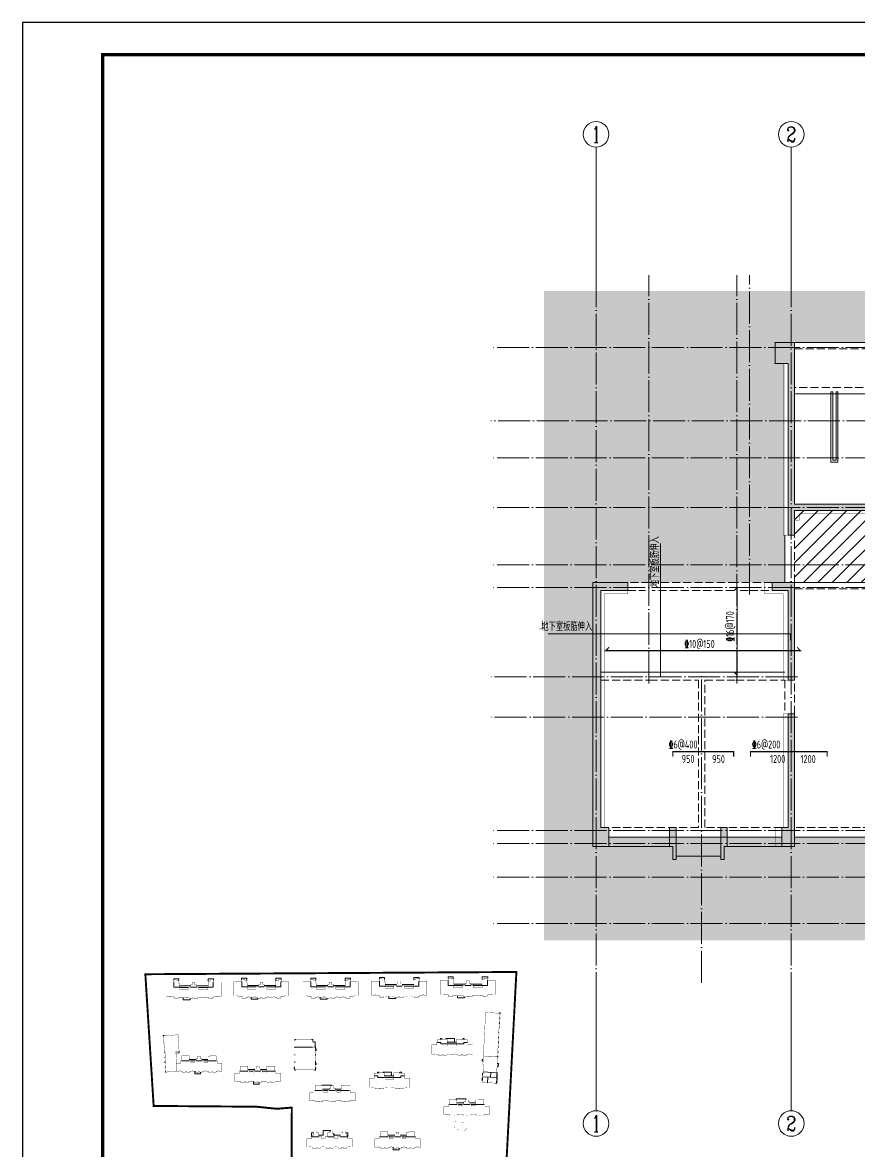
# Model space of a CAD drawing. Extents: x -129922 to 1190196, y -520662 to 139923.
# Drawn here: x 569980 to 596130, y -44251 to -8980 of the extents above; entities that cross this region are included whole.
import ezdxf
from ezdxf.enums import TextEntityAlignment as Align

# ---------------------------------------------------------------- set-up
doc = ezdxf.new("R2010")
doc.units = 0
doc.header["$LTSCALE"] = 1000
doc.header["$MEASUREMENT"] = 0
for name, pattern in [('CENTER2', [28.575, 19.05, -3.175, 3.175, -3.175]), ('DASH', [0.35, 0.25, -0.1]), ('DOTE', [2.42, 2, -0.2, 0.02, -0.2])]:
    doc.linetypes.add(name, pattern=pattern)
for name, color, linetype, lineweight in [('A-大样-看线', 65, 'Continuous', 13), ('A-平面-屋面线', 40, 'Continuous', 30), ('A-平面-楼梯电梯、台阶坡道', 2, 'Continuous', 15), ('A-标注-轴号', 3, 'Continuous', 15), ('A-标注-轴号文字', 7, 'Continuous', 15), ('A-轴线-塔楼', 1, 'DOTE', 9), ('A-轴线-隔墙', 41, 'DOTE', 9), ('S-墙柱-HATCH', 251, 'Continuous', 9), ('S-墙柱-WALL', 6, 'Continuous', 20), ('S-大样-HATCH', 251, 'Continuous', 9), ('S-大样-实线', 2, 'Continuous', 20), ('S-板-BEAM', 4, 'DASH', 20), ('S-板-BEAM-CON', 2, 'Continuous', 20), ('S-板-COLU', 50, 'DASH', 20), ('S-板-文字', 7, 'Continuous', 20), ('S-板-板面填充', 251, 'Continuous', 20), ('S-板-楼板负筋', 1, 'Continuous', 20), ('S-板-楼板负筋文字', 7, 'Continuous', 20), ('S-板-模板线条', 140, 'Continuous', 20)]:
    doc.layers.add(name, color=color, linetype=linetype, lineweight=lineweight)
for name, color, linetype in [('Y-云图图框', 7, 'Continuous'), ('楼板正筋文字', 7, 'Continuous'), ('楼板正筋钢筋', 107, 'Continuous')]:
    doc.layers.add(name, color=color, linetype=linetype)
doc.styles.add('_TCH_AXIS', font='COMPLEX.shx', dxfattribs={"bigfont": 'hztxt.shx'})
doc.styles.add('_YT_Name', font='', dxfattribs={"width": 0.8})
doc.styles.add('_YT_Sign_Text', font='ros.shx', dxfattribs={"width": 0.8, "bigfont": 'hztxt.shx'})
doc.styles.add('BW_Rein', font='tssdeng.shx', dxfattribs={"width": 0.7, "bigfont": 'hztxt.shx'})
doc.styles.add('COMPLEX', font='COMPLEX')
doc.styles.get("Standard").update_dxf_attribs({"font": 'gbenor.shx', "bigfont": 'gbcbig.shx'})
doc.styles.add('样式 1', font='tssdeng.shx', dxfattribs={"width": 0.7, "bigfont": 'tssdchn.shx'})
doc.styles.get('_YT_Name').set_extended_font_data('SimHei')

# ---------------------------------------------------------------- blocks, each defined once
blk = doc.blocks.new('ndgfjhgkjhk')
at = {"layer": 'S-板-BEAM'}
for p, q in [((6610295, -514405), (6611695, -514405)), ((6611695, -514405), (6612795, -514405)), ((6612795, -515605), (6610295, -515605)), ((6610295, -521705), (6610295, -520225)), ((6605770, -521705), (6605085, -521705)), ((6605085, -521955), (6605645, -521955)), ((6608470, -521705), (6605770, -521705)), ((6608395, -521955), (6605845, -521955)), ((6608895, -521705), (6608470, -521705)), ((6608595, -521955), (6608895, -521955)), ((6609595, -521705), (6608895, -521705)), ((6608895, -521955), (6609595, -521955)), ((6610295, -521905), (6614145, -521905)), ((6604245, -524755), (6605770, -524755)), ((6605770, -524755), (6607295, -524755)), ((6607295, -524755), (6607295, -529355)), ((6607495, -524755), (6608470, -524755)), ((6607495, -529355), (6607495, -524755)), ((6608470, -524755), (6609995, -524755)), ((6609995, -524755), (6609995, -525805)), ((6610295, -525805), (6610295, -524755)), ((6607295, -529355), (6604445, -529355)), ((6609895, -529355), (6607495, -529355)), ((6613395, -529355), (6610295, -529355))]:
    blk.add_line(p, q, dxfattribs=at)
at = {"layer": 'S-板-BEAM-CON'}
for p, q in [((6611695, -514205), (6610295, -514205)), ((6612895, -514205), (6611695, -514205)), ((6610295, -515805), (6612795, -515805)), ((6609995, -520225), (6609995, -521705)), ((6610295, -521705), (6614145, -521705)), ((6605645, -524505), (6604245, -524505)), ((6607395, -524505), (6605482, -524505)), ((6608395, -524505), (6607395, -524505)), ((6609995, -524505), (6608029, -524505)), ((6604495, -529655), (6609895, -529655)), ((6613395, -529655), (6610295, -529655))]:
    blk.add_line(p, q, dxfattribs=at)
at = {"layer": 'S-板-模板线条', "ltscale": 0.5}
blk.add_line((6606595, -530255), (6607995, -530255), dxfattribs=at)
for points in [[(6604495, -529955), (6606395, -529955)], [(6608145, -529955), (6610045, -529955)]]:
    blk.add_lwpolyline(points, dxfattribs=at)
blk = doc.blocks.new('20191023.11405152')
at = {"layer": 'S-大样-HATCH'}
h = blk.add_hatch(color=256, dxfattribs=at)
h.dxf.hatch_style = 1
h.paths.add_polyline_path([(-100, 0), (0, 0), (0, -400), (100, -400), (100, 600), (-100, 600)])
at = {"layer": 'S-大样-实线'}
blk.add_lwpolyline([(-100, 0), (0, 0), (0, -400), (100, -400), (100, 600), (-100, 600)], close=True, dxfattribs=at)
blk = doc.blocks.new('_AXISO')
blk.add_circle((0, 0), 0.5)
at = {"layer": 'S-板-文字', "style": 'COMPLEX', "width": 1.041667}
blk.add_attdef('A', text='', height=0.56, dxfattribs=at).set_placement((-0.25, -0.28), (0.25, -0.28), align=Align.FIT)
blk = doc.blocks.new('ZHOUWANG3')
at = {"layer": 'A-标注-轴号'}
for p, q in [((88652, 248942), (88652, 252942)), ((94752, 248942), (94752, 252942)), ((88652, 226834), (88652, 222834)), ((94752, 226834), (94752, 222834))]:
    blk.add_line(p, q, dxfattribs=at)
at = {"layer": 'A-轴线-塔楼', "linetype": 'DOTE', "ltscale": 0.5}
for p, q in [((88652, 248942), (88652, 226834)), ((94752, 248942), (94752, 226834)), ((139798, 246686), (85362, 246686)), ((102322, 244386), (85362, 244386)), ((139798, 243236), (85362, 243236)), ((139798, 241686), (85362, 241686)), ((139798, 239886), (85362, 239886)), ((139798, 239186), (85362, 239186)), ((139798, 231586), (85362, 231586)), ((139798, 228686), (85362, 228686))]:
    blk.add_line(p, q, dxfattribs=at)
at = {"layer": 'A-轴线-隔墙', "ltscale": 0.5}
for p, q in [((90302, 236186), (90302, 248942)), ((93052, 236186), (93052, 248942)), ((93452, 238966), (93452, 248942)), ((94952, 236386), (85362, 236386)), ((91952, 226834), (91952, 236486)), ((94952, 235136), (85362, 235136)), ((139798, 231186), (85362, 231186)), ((139798, 230136), (85362, 230136))]:
    blk.add_line(p, q, dxfattribs=at)
at = {"layer": 'A-标注-轴号'}
ref = blk.add_blockref('_AXISO', (88652, 253342), dxfattribs=dict(at, xscale=800, yscale=800, zscale=800))
ref.add_attrib('A', '1', dxfattribs={"layer": 'A-标注-轴号文字', "height": 515, "style": '_TCH_AXIS'}).set_placement((88542, 253085), (88762, 253085), align=Align.FIT)
ref = blk.add_blockref('_AXISO', (94752, 253342), dxfattribs=dict(at, xscale=800, yscale=800, zscale=800))
ref.add_attrib('A', '2', dxfattribs={"layer": 'A-标注-轴号文字', "height": 466, "style": '_TCH_AXIS'}).set_placement((94597, 253109), (94907, 253109), align=Align.FIT)
ref = blk.add_blockref('_AXISO', (88652, 222434), dxfattribs=dict(at, xscale=800, yscale=800, zscale=800))
ref.add_attrib('A', '1', dxfattribs={"layer": 'A-标注-轴号文字', "height": 515, "style": '_TCH_AXIS'}).set_placement((88542, 222176), (88762, 222176), align=Align.FIT)
ref = blk.add_blockref('_AXISO', (94752, 222434), dxfattribs=dict(at, xscale=800, yscale=800, zscale=800))
ref.add_attrib('A', '2', dxfattribs={"layer": 'A-标注-轴号文字', "height": 466, "style": '_TCH_AXIS'}).set_placement((94597, 222201), (94907, 222201), align=Align.FIT)
blk = doc.blocks.new('ECMCTK_A1_横_单行图名--0')
at = {"color": 4}
blk.add_lwpolyline([(0, 0), (841, 0), (841, 594), (0, 594)], close=True, dxfattribs=at)
at = {"const_width": 1}
blk.add_lwpolyline([(25, 10), (831, 10), (831, 584), (25, 584)], close=True, dxfattribs=at)
at = {"color": 80, "flags": 3}
for tag, height, p in [('YTHQINS', 3, (34.31, 585.5)), ('ECMCKEY', 3, (292.07, 288.23)), ('YTTQINS', 5.62, (848.03, 12.81)), ('YTFRAME', 3, (652.76, 5.84)), ('YTBARCODE_T1', 3, (749.78, 5.95))]:
    blk.add_attdef(tag, text='', height=height, dxfattribs=at).set_placement(p, align=Align.MIDDLE_CENTER)
for tag, height, style, width, p in [('证书编号', 4, '_YT_Sign_Text', 0.8, (708.87, 43.81)), ('审查批准号', 4, '_YT_Sign_Text', 0.8, (761.06, 43.81)), ('工程号', 4, '_YT_Sign_Text', 0.5, (804.08, 44.12)), ('设计单位', 6, '_YT_Name', 0.8, (623.75, 38.6)), ('建设单位', 4, '_YT_Sign_Text', 0.8, (734.96, 36.11)), ('阶段', 4, '_YT_Sign_Text', 0.8, (804.08, 35.81)), ('项目号', 4, '_YT_Sign_Text', 0.5, (822.08, 33.72)), ('项目名称', 4, '_YT_Sign_Text', 0.8, (734.96, 28.11)), ('专业', 4, '_YT_Sign_Text', 0.8, (804.08, 27.31)), ('图纸编号', 4, '_YT_Sign_Text', 0.5, (803.93, 19.36)), ('图纸名称', 4.5, '_YT_Name', 0.8, (735.39, 15.06)), ('出图比例', 4.2, '_YT_Sign_Text', 0.8, (681.82, 11.78)), ('日期', 4, '_YT_Sign_Text', 0.5, (803.88, 12.13)), ('版本号', 4, '_YT_Sign_Text', 0.8, (822.08, 13))]:
    blk.add_attdef(tag, text='', height=height, dxfattribs=dict(style=style, width=width)).set_placement(p, align=Align.CENTER)
at = {"style": '_YT_Sign_Text', "width": 0.8, "flags": 3}
for tag, p, height in [('[审定人]', (590.95, 27.81), 4.1), ('{审定人}', (605.87, 26.45), 6.24), ('[校对人]', (642.23, 27.82), 4.1), ('{校对人}', (658.35, 26.53), 6.24), ('{审核人}', (606.98, 18.44), 6.24), ('[设计人]', (642.47, 20.21), 4.1), ('{设计人}', (658.48, 18.54), 6.24), ('[审核人]', (591.01, 19.76), 4.1), ('[项目负责人]', (590.78, 12.01), 4.1), ('{项目负责人}', (608.28, 10.72), 6.24), ('[专业负责人]', (642.74, 11.77), 4.1), ('{专业负责人}', (658.58, 10.36), 6.24)]:
    blk.add_attdef(tag, p, '', height=height, dxfattribs=at)
at = {"color": 80, "flags": 3}
for tag, p in [('YTQRCODE', (551.04, 11.91)), ('YTBZSIT', (25, 10)), ('EXT_TK_LEFT', (25, 10))]:
    blk.add_attdef(tag, p, '', height=3, dxfattribs=at)
blk = doc.blocks.new('1016-YJ140&120n-1a(T6)')
at = {"layer": 'A-大样-看线'}
for points in [[(325542.5, 104702.4), (325542.5, 104703.8), (325547.9, 104703.8), (325547.9, 104701.8)], [(325542.5, 104700), (325542.7, 104700), (325542.7, 104694.8), (325548.5, 104694.8)], [(325578.2, 104701.2), (325578.2, 104703.8), (325583.8, 104703.8), (325583.8, 104702.4)], [(325578.2, 104694.9), (325578.2, 104694.8), (325583.5, 104694.8), (325583.5, 104700), (325583.5, 104700), (325583.8, 104700)], [(325560.2, 104696.3), (325548.5, 104696.3)], [(325548.5, 104694.7), (325557.5, 104694.7)], [(325566.1, 104694.9), (325565.9, 104694.9), (325565.9, 104694.8), (325560.2, 104694.8), (325560.2, 104694.9)], [(325578.2, 104696.3), (325566.1, 104696.3)], [(325568.7, 104694.7), (325577.7, 104694.7)], [(325552.4, 104684.1), (325552.4, 104681.9), (325559.5, 104681.9), (325559.5, 104683)]]:
    blk.add_lwpolyline(points, dxfattribs=at)
at = {"layer": 'A-平面-屋面线', "const_width": 0.3}
blk.add_lwpolyline([(325534.4, 104685.3), (325534.4, 104700), (325542.5, 104700), (325542.5, 104702.4), (325545.8, 104702.4), (325545.8, 104701.8), (325547.9, 104701.8), (325547.9, 104699.2), (325548.5, 104699.2), (325548.5, 104694.4), (325548.3, 104694.4), (325548.3, 104692.5), (325557.5, 104692.5), (325557.5, 104694.9), (325560.2, 104694.9), (325560.2, 104697.3), (325561.7, 104697.3), (325561.7, 104699.7), (325564.5, 104699.7), (325564.5, 104697.3), (325566.1, 104697.3), (325566.1, 104694.9), (325568.7, 104694.9), (325568.7, 104692.5), (325577.9, 104692.5), (325577.9, 104694.4), (325577.7, 104694.4), (325577.7, 104694.9), (325578.2, 104694.9), (325578.2, 104701.2), (325580.5, 104701.2), (325580.5, 104702.4), (325583.8, 104702.4), (325583.8, 104700), (325591.8, 104700), (325591.8, 104685.3), (325589, 104685.3), (325589, 104685.3), (325588.7, 104685.3), (325588.7, 104685.6), (325587.5, 104685.6), (325587.5, 104685), (325583.8, 104685), (325583.8, 104684.4), (325583.1, 104684.4), (325583.1, 104683.2), (325583.1, 104683), (325579.1, 104683), (325579.1, 104684.1), (325577.4, 104684.1), (325577.4, 104684.1), (325577.1, 104684.1), (325577.1, 104684.4), (325575.9, 104684.4), (325575.9, 104684.1), (325575.6, 104684.1), (325575.6, 104684.1), (325571, 104684.1), (325571, 104684.1), (325570.7, 104684.1), (325570.7, 104684.4), (325569.5, 104684.4), (325569.5, 104684.1), (325569.2, 104684.1), (325569.2, 104684.1), (325567.5, 104684.1), (325567.5, 104683), (325563.7, 104683), (325563.7, 104683.7), (325562.5, 104683.7), (325562.5, 104683), (325558.7, 104683), (325558.7, 104684.1), (325557, 104684.1), (325557, 104684.1), (325556.7, 104684.1), (325556.7, 104684.4), (325555.5, 104684.4), (325555.5, 104684.1), (325555.2, 104684.1), (325555.2, 104684.1), (325550.6, 104684.1), (325550.6, 104684.1), (325550.3, 104684.1), (325550.3, 104684.4), (325549.1, 104684.4), (325549.1, 104684.1), (325548.8, 104684.1), (325548.8, 104684.1), (325547.1, 104684.1), (325547.1, 104683), (325543.2, 104683), (325543.2, 104684.4), (325542.5, 104684.4), (325542.5, 104685), (325538.7, 104685), (325538.7, 104685.6), (325537.6, 104685.6), (325537.6, 104685.3), (325537.3, 104685.3), (325537.3, 104685.3)], close=True, dxfattribs=at)
blk = doc.blocks.new('1047-YJ120&85n-1')
at = {"layer": 'A-大样-看线'}
for p, q in [((-168248.3, 303615.9), (-168255.5, 303615.9)), ((-168250, 303614.3), (-168253.9, 303614.3))]:
    blk.add_line(p, q, dxfattribs=at)
for points in [[(-168236, 303615.9), (-168242.3, 303615.9)], [(-168263.1, 303614.5), (-168263.1, 303614.3), (-168255.5, 303614.3), (-168255.5, 303614.5)], [(-168248.3, 303614.5), (-168248.3, 303614.3), (-168242.3, 303614.3), (-168242.3, 303614.5)], [(-168236.6, 303614.3), (-168240.5, 303614.3)], [(-168236, 303614.5), (-168236, 303614.3), (-168227.5, 303614.3), (-168227.5, 303614.5)], [(-168243.7, 303602.5), (-168243.7, 303600.7), (-168249.7, 303600.7), (-168249.7, 303603.6)]]:
    blk.add_lwpolyline(points, dxfattribs=at)
at = {"layer": 'A-平面-屋面线', "const_width": 0.3}
blk.add_lwpolyline([(-168269.1, 303603.6), (-168269.1, 303612.1), (-168264.3, 303612.1), (-168264.3, 303614.5), (-168263.1, 303614.5), (-168263.1, 303618.9), (-168263.2, 303618.9), (-168263.2, 303619.6), (-168255.5, 303619.6), (-168255.5, 303614.5), (-168253.9, 303614.5), (-168253.9, 303612.7), (-168250, 303612.7), (-168250, 303614.5), (-168248.3, 303614.5), (-168248.3, 303616.9), (-168246.6, 303616.9), (-168246.6, 303619.2), (-168243.9, 303619.2), (-168243.9, 303616.9), (-168242.3, 303616.9), (-168242.3, 303614.5), (-168240.5, 303614.5), (-168240.5, 303612.7), (-168236.6, 303612.7), (-168236.6, 303614.5), (-168236, 303614.5), (-168236, 303619.2), (-168233.6, 303619.2), (-168233.6, 303619.6), (-168227.4, 303619.6), (-168227.4, 303618.9), (-168227.5, 303618.9), (-168227.5, 303614.5), (-168226.3, 303614.5), (-168226.3, 303612.1), (-168221.5, 303612.1), (-168221.5, 303603.6), (-168224, 303603.6), (-168224, 303603.6), (-168224.3, 303603.6), (-168224.3, 303604), (-168225.5, 303604), (-168225.5, 303603.6), (-168225.8, 303603.6), (-168225.8, 303603.6), (-168227.6, 303603.6), (-168227.6, 303602.5), (-168231.3, 303602.5), (-168231.3, 303603.2), (-168232.5, 303603.2), (-168232.5, 303602.5), (-168235.6, 303602.5), (-168235.6, 303603.6), (-168237.7, 303603.6), (-168237.7, 303603.6), (-168238, 303603.6), (-168238, 303603.9), (-168239.2, 303603.9), (-168239.2, 303603.6), (-168239.5, 303603.6), (-168239.5, 303603.6), (-168241.6, 303603.6), (-168241.6, 303602.5), (-168244.7, 303602.5), (-168244.7, 303603.2), (-168245.9, 303603.2), (-168245.9, 303602.5), (-168249, 303602.5), (-168249, 303603.6), (-168251.1, 303603.6), (-168251.1, 303603.6), (-168251.4, 303603.6), (-168251.4, 303603.9), (-168252.6, 303603.9), (-168252.6, 303603.6), (-168252.9, 303603.6), (-168252.9, 303603.6), (-168255, 303603.6), (-168255, 303602.5), (-168258.1, 303602.5), (-168258.1, 303603.2), (-168259.3, 303603.2), (-168259.3, 303602.5), (-168263, 303602.5), (-168263, 303603.6), (-168264.8, 303603.6), (-168264.8, 303603.6), (-168265.1, 303603.6), (-168265.1, 303604), (-168266.3, 303604), (-168266.3, 303603.6), (-168266.6, 303603.6), (-168266.6, 303603.6)], close=True, dxfattribs=at)
blk = doc.blocks.new('1122-YJ140&120n-1a(T4)')
at = {"layer": 'A-大样-看线'}
for points in [[(1089065.3, -166383.9), (1089065.3, -166384.1), (1089068.7, -166384.1), (1089068.7, -166385.6), (1089075.3, -166385.6), (1089075.3, -166385.4)], [(1089068.3, -166381.2), (1089068.3, -166380.2), (1089069.8, -166380.2), (1089069.8, -166381.2)], [(1089074.1, -166380.7), (1089074.1, -166380), (1089082.9, -166380), (1089082.9, -166383.9), (1089085.2, -166383.9)], [(1089085.2, -166384), (1089075.3, -166384)], [(1089085.2, -166385.6), (1089076.1, -166385.6)], [(1089096.1, -166383.9), (1089096.1, -166384.1), (1089092.7, -166384.1), (1089092.7, -166385.6), (1089085.2, -166385.6)], [(1089091.7, -166381.2), (1089091.7, -166380.2), (1089093.2, -166380.2), (1089093.2, -166381.2)]]:
    blk.add_lwpolyline(points, dxfattribs=at)
at = {"layer": 'A-平面-屋面线', "const_width": 0.3}
blk.add_lwpolyline([(1089059.5, -166396.3), (1089059.5, -166386.8), (1089064.7, -166386.8), (1089064.7, -166383.9), (1089065.3, -166383.9), (1089065.3, -166381.2), (1089070.2, -166381.2), (1089070.2, -166380.7), (1089075.3, -166380.7), (1089075.3, -166385.4), (1089076.1, -166385.4), (1089076.1, -166387.9), (1089085.3, -166387.9), (1089085.3, -166385.8), (1089085.2, -166385.8), (1089085.2, -166380.8), (1089091.2, -166380.8), (1089091.2, -166381.2), (1089096.1, -166381.2), (1089096.1, -166383.9), (1089096.7, -166383.9), (1089096.7, -166386.8), (1089101.9, -166386.8), (1089101.9, -166396.3), (1089099.1, -166396.3), (1089099.1, -166396.3), (1089098.9, -166396.3), (1089098.9, -166395.9), (1089097.7, -166395.9), (1089097.7, -166396.3), (1089097.4, -166396.3), (1089097.4, -166396.3), (1089095.5, -166396.3), (1089095.5, -166397.4), (1089091.5, -166397.4), (1089091.5, -166396.7), (1089090.3, -166396.7), (1089090.3, -166397.4), (1089086.6, -166397.4), (1089086.6, -166396.3), (1089084.8, -166396.3), (1089084.8, -166396.3), (1089084.5, -166396.3), (1089084.5, -166395.9), (1089083.3, -166395.9), (1089083.3, -166396.3), (1089083, -166396.3), (1089083, -166396.3), (1089078.4, -166396.3), (1089078.4, -166396.3), (1089078.1, -166396.3), (1089078.1, -166395.9), (1089076.9, -166395.9), (1089076.9, -166396.3), (1089076.6, -166396.3), (1089076.6, -166396.3), (1089074.8, -166396.3), (1089074.8, -166397.4), (1089071.1, -166397.4), (1089071.1, -166396.7), (1089069.9, -166396.7), (1089069.9, -166397.4), (1089065.9, -166397.4), (1089065.9, -166396.3), (1089064, -166396.3), (1089064, -166396.3), (1089063.7, -166396.3), (1089063.7, -166395.9), (1089062.5, -166395.9), (1089062.5, -166396.3), (1089062.2, -166396.3), (1089062.2, -166396.3)], close=True, dxfattribs=at)
blk = doc.blocks.new('1132-YJ120&85n-1 北入')
at = {"layer": 'A-大样-看线'}
for p, q in [((755054.5, 226275.8), (755047.2, 226275.8)), ((755052.7, 226274.2), (755048.8, 226274.2))]:
    blk.add_line(p, q, dxfattribs=at)
for points in [[(755046.6, 226279.4), (755046.6, 226279.9), (755056.8, 226279.9), (755056.8, 226279.1)], [(755039.7, 226274.4), (755039.7, 226274.2), (755047.2, 226274.2), (755047.2, 226274.4)], [(755054.5, 226274.4), (755054.5, 226274.2), (755060.5, 226274.2), (755060.5, 226274.4)], [(755066.7, 226275.8), (755060.5, 226275.8)], [(755066.1, 226274.2), (755062.2, 226274.2)], [(755066.7, 226274.4), (755066.7, 226274.2), (755075.3, 226274.2), (755075.3, 226274.4)]]:
    blk.add_lwpolyline(points, dxfattribs=at)
at = {"layer": 'A-平面-屋面线', "const_width": 0.3}
blk.add_lwpolyline([(755033.7, 226263.5), (755033.7, 226271.9), (755038.5, 226271.9), (755038.5, 226274.4), (755039.7, 226274.4), (755039.7, 226278.8), (755039.6, 226278.8), (755039.6, 226279.4), (755047.2, 226279.4), (755047.2, 226274.4), (755048.8, 226274.4), (755048.8, 226272.6), (755052.7, 226272.6), (755052.7, 226274.4), (755054.5, 226274.4), (755054.5, 226276.8), (755056.1, 226276.8), (755056.1, 226279.1), (755058.8, 226279.1), (755058.8, 226276.8), (755060.5, 226276.8), (755060.5, 226274.4), (755062.2, 226274.4), (755062.2, 226272.6), (755066.1, 226272.6), (755066.1, 226274.4), (755066.7, 226274.4), (755066.7, 226279.1), (755069.2, 226279.1), (755069.2, 226279.4), (755075.4, 226279.4), (755075.4, 226278.8), (755075.3, 226278.8), (755075.3, 226274.4), (755076.5, 226274.4), (755076.5, 226271.9), (755081.3, 226271.9), (755081.3, 226263.5), (755078.8, 226263.5), (755078.8, 226263.5), (755078.5, 226263.5), (755078.5, 226263.9), (755077.3, 226263.9), (755077.3, 226263.5), (755077, 226263.5), (755077, 226263.5), (755075.2, 226263.5), (755075.2, 226262.4), (755071.5, 226262.4), (755071.5, 226263.1), (755070.3, 226263.1), (755070.3, 226262.4), (755067.2, 226262.4), (755067.2, 226263.5), (755065.1, 226263.5), (755065.1, 226263.5), (755064.8, 226263.5), (755064.8, 226263.8), (755063.6, 226263.8), (755063.6, 226263.5), (755063.3, 226263.5), (755063.3, 226263.5), (755061.2, 226263.5), (755061.2, 226262.4), (755058.1, 226262.4), (755058.1, 226263.1), (755056.9, 226263.1), (755056.9, 226262.4), (755053.8, 226262.4), (755053.8, 226263.5), (755051.7, 226263.5), (755051.7, 226263.5), (755051.4, 226263.5), (755051.4, 226263.8), (755050.2, 226263.8), (755050.2, 226263.5), (755049.9, 226263.5), (755049.9, 226263.5), (755047.8, 226263.5), (755047.8, 226262.4), (755044.7, 226262.4), (755044.7, 226263.1), (755043.5, 226263.1), (755043.5, 226262.4), (755039.8, 226262.4), (755039.8, 226263.5), (755038, 226263.5), (755038, 226263.5), (755037.7, 226263.5), (755037.7, 226263.9), (755036.5, 226263.9), (755036.5, 226263.5), (755036.2, 226263.5), (755036.2, 226263.5)], close=True, dxfattribs=at)
blk = doc.blocks.new('1212-YJ120&85n-1 北入')
at = {"layer": 'A-大样-看线'}
for points in [[(1192768.2, 119919.9), (1192772.9, 119919.9), (1192772.9, 119924.6), (1192780.6, 119924.6), (1192780.6, 119923.8)], [(1192760.7, 119918.4), (1192760.7, 119922.3), (1192763, 119922.3)], [(1192761.6, 119918.4), (1192761.6, 119918.2), (1192768.2, 119918.2), (1192768.2, 119918.4)], [(1192777.8, 119918.4), (1192777.8, 119918.2), (1192784.4, 119918.2)], [(1192783.4, 119921.3), (1192784.4, 119921.3), (1192784.4, 119919.9), (1192791.2, 119919.9)], [(1192791.2, 119918.4), (1192791.2, 119918.2), (1192797.9, 119918.2), (1192797.9, 119918.4)], [(1192798.7, 119918.4), (1192798.7, 119922.3), (1192796.5, 119922.3)]]:
    blk.add_lwpolyline(points, dxfattribs=at)
at = {"layer": 'A-平面-屋面线', "const_width": 0.3}
blk.add_lwpolyline([(1192755.9, 119907.5), (1192755.9, 119915.9), (1192760.7, 119915.9), (1192760.7, 119918.4), (1192761.6, 119918.4), (1192761.6, 119919.4), (1192762.6, 119919.4), (1192762.6, 119921.3), (1192763, 119921.3), (1192763, 119923.8), (1192766.1, 119923.8), (1192766.1, 119922.6), (1192768.2, 119922.6), (1192768.2, 119918.4), (1192771, 119918.4), (1192771, 119916.6), (1192775, 119916.6), (1192775, 119918.4), (1192777.8, 119918.4), (1192777.8, 119922.6), (1192779.9, 119922.6), (1192779.9, 119923.8), (1192783, 119923.8), (1192783, 119921.3), (1192783.4, 119921.3), (1192783.4, 119919.4), (1192784.4, 119919.4), (1192784.4, 119916.6), (1192788.4, 119916.6), (1192788.4, 119918.4), (1192791.2, 119918.4), (1192791.2, 119922.6), (1192793.4, 119922.6), (1192793.4, 119923.8), (1192796.5, 119923.8), (1192796.5, 119921.3), (1192796.9, 119921.3), (1192796.9, 119919.4), (1192797.9, 119919.4), (1192797.9, 119918.4), (1192798.7, 119918.4), (1192798.7, 119915.9), (1192803.5, 119915.9), (1192803.5, 119907.5), (1192801, 119907.5), (1192801, 119907.5), (1192800.7, 119907.5), (1192800.7, 119907.9), (1192799.5, 119907.9), (1192799.5, 119907.5), (1192799.2, 119907.5), (1192799.2, 119907.5), (1192797.4, 119907.5), (1192797.4, 119906.4), (1192793.7, 119906.4), (1192793.7, 119907.1), (1192792.5, 119907.1), (1192792.5, 119906.4), (1192789.4, 119906.4), (1192789.4, 119907.5), (1192787.3, 119907.5), (1192787.3, 119907.5), (1192787, 119907.5), (1192787, 119907.9), (1192785.8, 119907.9), (1192785.8, 119907.5), (1192785.5, 119907.5), (1192785.5, 119907.5), (1192783.4, 119907.5), (1192783.4, 119906.4), (1192780.3, 119906.4), (1192780.3, 119907.1), (1192779.1, 119907.1), (1192779.1, 119906.4), (1192776, 119906.4), (1192776, 119907.5), (1192773.9, 119907.5), (1192773.9, 119907.5), (1192773.6, 119907.5), (1192773.6, 119907.9), (1192772.4, 119907.9), (1192772.4, 119907.5), (1192772.1, 119907.5), (1192772.1, 119907.5), (1192770, 119907.5), (1192770, 119906.4), (1192766.9, 119906.4), (1192766.9, 119907.1), (1192765.7, 119907.1), (1192765.7, 119906.4), (1192762, 119906.4), (1192762, 119907.5), (1192760.2, 119907.5), (1192760.2, 119907.5), (1192759.9, 119907.5), (1192759.9, 119907.9), (1192758.7, 119907.9), (1192758.7, 119907.5), (1192758.4, 119907.5), (1192758.4, 119907.5)], close=True, dxfattribs=at)
blk = doc.blocks.new('10141455换热站')
at = {"layer": 'A-大样-看线'}
for points in [[(392341.9, 197825.2), (392340.9, 197825.2), (392340.9, 197826.7), (392341.9, 197826.7)], [(392341.9, 197828), (392341.6, 197828), (392341.6, 197829), (392342.6, 197829), (392342.6, 197828.7)], [(392341.9, 197829), (392341.9, 197834.2), (392344.4, 197834.2)], [(392344.4, 197835.6), (392344.1, 197835.6), (392344.1, 197836.6), (392345.1, 197836.6), (392345.1, 197836.3)], [(392344.4, 197828.7), (392362.8, 197828.7)], [(392362.1, 197836.3), (392362.1, 197836.6), (392363.1, 197836.6), (392363.1, 197835.6), (392362.8, 197835.6)], [(392362.8, 197828.9), (392363.1, 197828.9), (392363.1, 197828), (392362.8, 197828)], [(392341.9, 197820.2), (392341.6, 197820.2), (392341.6, 197821.1), (392341.9, 197821.1)], [(392341.9, 197812.6), (392341.6, 197812.6), (392341.6, 197813.5), (392341.9, 197813.5)], [(392362.8, 197821.1), (392363.1, 197821.1), (392363.1, 197820.2), (392362.8, 197820.2)], [(392362.8, 197813.5), (392363.1, 197813.5), (392363.1, 197812.6), (392362.8, 197812.6)], [(392341.9, 197810.4), (392340.9, 197810.4), (392340.9, 197811.9), (392341.9, 197811.9)], [(392341.9, 197805.9), (392341, 197805.9), (392341, 197806.9), (392341.9, 197806.9)], [(392342.6, 197805.1), (392342.6, 197804.8), (392341.6, 197804.8), (392341.6, 197805.8), (392341.9, 197805.8)], [(392362.8, 197805.8), (392363.1, 197805.8), (392363.1, 197804.8), (392362.1, 197804.8), (392362.1, 197805.1)], [(392362.8, 197806.4), (392363.8, 197806.4), (392363.8, 197807.9), (392362.8, 197807.9)]]:
    blk.add_lwpolyline(points, dxfattribs=at)
at = {"layer": 'A-平面-屋面线', "const_width": 0.3}
blk.add_lwpolyline([(392341.9, 197805.1), (392362.8, 197805.1), (392362.8, 197836.3), (392344.4, 197836.3), (392344.4, 197828.7), (392341.9, 197828.7)], close=True, dxfattribs=at)
blk = doc.blocks.new('S1单底商')
at = {"layer": 'A-大样-看线'}
for points in [[(413093.1, 263549.8), (413093.1, 263550.4), (413096, 263550.4), (413096, 263549.8)], [(413097.2, 263535.6), (413097.2, 263549.8)], [(413098.5, 263549.8), (413098.5, 263550.4), (413100.9, 263550.4), (413100.9, 263549.8)], [(413102.2, 263535.6), (413102.2, 263549.8)], [(413113.5, 263550.4), (413113.5, 263551.3), (413115.3, 263551.3), (413115.3, 263550.4)], [(413091.3, 263536.2), (413091.1, 263536.2), (413091.1, 263535.3), (413092, 263535.3), (413092, 263535.6)], [(413091.3, 263544.5), (413097.2, 263544.5)], [(413096.9, 263535.6), (413096.9, 263535.3), (413097.5, 263535.3), (413097.5, 263535.6)], [(413102.2, 263541.7), (413097.2, 263541.7)], [(413101.5, 263535.6), (413101.5, 263535.3), (413102.4, 263535.3), (413102.4, 263535.6)], [(413108.3, 263535.6), (413108.3, 263534.4), (413111.7, 263534.4), (413111.7, 263535.6)], [(413118.4, 263535.6), (413118.4, 263535.3), (413119.3, 263535.3), (413119.3, 263535.6)], [(413123.7, 263535.6), (413123.7, 263535.3), (413124.3, 263535.3), (413124.3, 263535.6)], [(413128.7, 263535.6), (413128.7, 263535.3), (413129.3, 263535.3), (413129.3, 263535.6)], [(413133.6, 263535.6), (413133.6, 263535.3), (413134.5, 263535.3), (413134.5, 263535.6)], [(413138.7, 263535.6), (413138.7, 263535.5), (413139.3, 263535.5), (413139.3, 263535.6)], [(413143.7, 263535.6), (413143.7, 263535.5), (413144.3, 263535.5), (413144.3, 263535.6)], [(413148.6, 263535.6), (413148.6, 263535.3), (413149.5, 263535.3), (413149.5, 263535.6)], [(413153.7, 263535.6), (413153.7, 263535.3), (413154.4, 263535.3), (413154.4, 263535.6)], [(413158.7, 263535.6), (413158.7, 263535.3), (413159.3, 263535.3), (413159.3, 263535.6)], [(413163.6, 263535.6), (413163.6, 263535.3), (413164.5, 263535.3), (413164.5, 263536.2), (413164.2, 263536.2)], [(413096.9, 263535.3), (413096.9, 263535), (413091.8, 263535), (413091.8, 263535.3)], [(413101.5, 263535.3), (413101.5, 263535), (413097.5, 263535), (413097.5, 263535.3)]]:
    blk.add_lwpolyline(points, dxfattribs=at)
at = {"layer": 'A-平面-屋面线', "const_width": 0.3}
blk.add_lwpolyline([(413118.8, 263535.6), (413091.3, 263535.6), (413091.3, 263549.8), (413109.8, 263549.8), (413109.8, 263550.4), (413118.8, 263550.4), (413118.8, 263535.6)], dxfattribs=at)
blk.add_lwpolyline([(413118.9, 263535.6), (413164.2, 263535.6), (413164.2, 263550.4), (413118.9, 263550.4)], close=True, dxfattribs=at)
blk = doc.blocks.new('afdhgdjhgfj')
at = {"layer": 'S-墙柱-HATCH'}
h = blk.add_hatch(color=256, dxfattribs=at)
h.paths.add_polyline_path([(327455, 180245), (325055, 180245), (325055, 176945), (325255, 176945), (325255, 177845), (327955, 177845), (327955, 178495), (327755, 178495), (327755, 178045), (325255, 178045), (325255, 180045), (327755, 180045), (327755, 179595), (327955, 179595), (327955, 180645), (327455, 180645)])
h.paths.add_polyline_path([(333255, 179995), (333255, 174625), (333055, 174625), (333055, 175395), (330355, 175395), (330355, 175595), (330455, 175595), (333055, 175595), (333055, 180645), (333655, 180645), (333655, 179995)])
h.paths.add_polyline_path([(338855, 165495), (339105, 165495), (339105, 172895), (338265, 172895), (338265, 173145), (339355, 173145), (339355, 164895), (338855, 164895)])
h.paths.add_polyline_path([(322255, 171095), (322455, 171095), (322455, 173595), (322855, 173595), (322855, 173795), (321855, 173795), (321855, 173595), (322255, 173595)])
h.paths.add_polyline_path([(325455, 169295), (325055, 169295), (325055, 169495), (325655, 169495), (325655, 166995), (325455, 166995)])
h.paths.add_polyline_path([(319255, 173595), (320255, 173595), (320255, 173795), (319055, 173795), (319055, 171095), (319255, 171095)])
h.paths.add_polyline_path([(319255, 169295), (319655, 169295), (319655, 169495), (319055, 169495), (319055, 166995), (319255, 166995)])
h.paths.add_polyline_path([(326255, 175595), (326255, 175395), (324655, 175395), (324655, 174955), (324455, 174955), (324455, 175595)])
h.paths.add_polyline_path([(320055, 175395), (318305, 175395), (318305, 175595), (320255, 175595), (320255, 174955), (320055, 174955)])
h.paths.add_polyline_path([(329155, 172895), (328955, 172895), (328955, 175395), (328805, 175395), (328805, 175595), (329155, 175595)])
h.paths.add_polyline_path([(325455, 173595), (324455, 173595), (324455, 173795), (325655, 173795), (325655, 171095), (325455, 171095)])
h.paths.add_polyline_path([(328505, 165195), (328505, 165495), (328955, 165495), (328955, 169245), (329155, 169245), (329155, 165495), (329955, 165495), (329955, 165195)])
h.paths.add_polyline_path([(321455, 165195), (321455, 165495), (322230, 165495), (322230, 169895), (322480, 169895), (322480, 165495), (323255, 165495), (323255, 165195)])
h.paths.add_polyline_path([(333455, 165495), (333255, 165495), (333255, 169045), (333055, 169045), (333055, 164895), (333455, 164895)])
h.paths.add_polyline_path([(333755, 172895), (333255, 172895), (333255, 170095), (333055, 170095), (333055, 173145), (333755, 173145)])
h.paths.add_polyline_path([(318505, 176895), (318505, 177995), (316905, 177995), (316905, 180295), (314405, 180295), (314405, 177995), (312805, 177995), (312805, 176895), (313005, 176895), (313005, 177795), (315105, 177795), (315105, 177995), (314605, 177995), (314605, 180095), (316705, 180095), (316705, 177995), (316205, 177995), (316205, 177795), (318305, 177795), (318305, 176895)])
h.paths.add_polyline_path([(298055, 179995), (298055, 174625), (298255, 174625), (298255, 175395), (300955, 175395), (300955, 175595), (300855, 175595), (298255, 175595), (298255, 180645), (297655, 180645), (297655, 179995)])
h.paths.add_polyline_path([(292455, 165495), (292205, 165495), (292205, 172895), (293045, 172895), (293045, 173145), (291955, 173145), (291955, 164895), (292455, 164895)])
h.paths.add_polyline_path([(309055, 171095), (308855, 171095), (308855, 173595), (308455, 173595), (308455, 173795), (309455, 173795), (309455, 173595), (309055, 173595)])
h.paths.add_polyline_path([(305855, 169295), (306255, 169295), (306255, 169495), (305655, 169495), (305655, 166995), (305855, 166995)])
h.paths.add_polyline_path([(312055, 173595), (311055, 173595), (311055, 173795), (312255, 173795), (312255, 171095), (312055, 171095)])
h.paths.add_polyline_path([(312055, 169295), (311655, 169295), (311655, 169495), (312255, 169495), (312255, 166995), (312055, 166995)])
h.paths.add_polyline_path([(305055, 175595), (305055, 175395), (306655, 175395), (306655, 174955), (306855, 174955), (306855, 175595)])
h.paths.add_polyline_path([(305055, 178145), (305055, 176945), (305255, 176945), (305255, 180645), (302755, 180645), (302755, 179945), (302955, 179945), (302955, 180445), (305055, 180445), (305055, 178345), (302955, 178345), (302955, 178845), (302755, 178845), (302755, 178145)])
h.paths.add_polyline_path([(311255, 175395), (313005, 175395), (313005, 175595), (311055, 175595), (311055, 174955), (311255, 174955)])
h.paths.add_polyline_path([(302155, 172895), (302355, 172895), (302355, 175395), (302505, 175395), (302505, 175595), (302155, 175595)])
h.paths.add_polyline_path([(315555, 172895), (315755, 172895), (315755, 175395), (316105, 175395), (316105, 175595), (315205, 175595), (315205, 175395), (315555, 175395)])
h.paths.add_polyline_path([(305855, 173595), (306855, 173595), (306855, 173795), (305655, 173795), (305655, 171095), (305855, 171095)])
h.paths.add_polyline_path([(302805, 165195), (302805, 165495), (302355, 165495), (302355, 169245), (302155, 169245), (302155, 165495), (301355, 165495), (301355, 165195)])
h.paths.add_polyline_path([(309855, 165195), (309855, 165495), (309055, 165495), (309055, 169895), (308855, 169895), (308855, 165495), (308055, 165495), (308055, 165195)])
h.paths.add_polyline_path([(316555, 165195), (316555, 165495), (315755, 165495), (315755, 169245), (315555, 169245), (315555, 165495), (314755, 165495), (314755, 165195)])
h.paths.add_polyline_path([(297855, 165495), (298055, 165495), (298055, 169045), (298255, 169045), (298255, 164895), (297855, 164895)])
h.paths.add_polyline_path([(297555, 172895), (298055, 172895), (298055, 170095), (298255, 170095), (298255, 173145), (297555, 173145)])
h.paths.add_polyline_path([(329455, 162745), (329855, 162745), (329855, 162345), (329455, 162345)])
h.paths.add_polyline_path([(325455, 162745), (325855, 162745), (325855, 162345), (325455, 162345)])
h.paths.add_polyline_path([(305455, 162745), (305855, 162745), (305855, 162345), (305455, 162345)])
h.paths.add_polyline_path([(301855, 162745), (301455, 162745), (301455, 162345), (301855, 162345)])
at = {"layer": 'S-墙柱-WALL'}
for points in [[(298055, 179995), (298055, 174625), (298255, 174625), (298255, 175395), (300955, 175395), (300955, 175595), (300855, 175595), (300855, 175595), (298255, 175595), (298255, 180645), (297655, 180645), (297655, 179995)], [(292455, 165495), (292205, 165495), (292205, 172895), (293045, 172895), (293045, 173145), (291955, 173145), (291955, 164895), (292455, 164895)], [(297555, 172895), (298055, 172895), (298055, 170095), (298255, 170095), (298255, 173145), (297555, 173145)], [(297855, 165495), (298055, 165495), (298055, 169045), (298255, 169045), (298255, 164895), (297855, 164895)]]:
    blk.add_lwpolyline(points, close=True, dxfattribs=at)
blk = doc.blocks.new('sdgfhgfjhgfj')
at = {"layer": 'S-板-COLU', "const_width": 10}
blk.add_lwpolyline([(298405, 22094), (298405, 21894), (298255, 21894), (298255, 21424), (297905, 21424), (297905, 26794), (297605, 26794), (297605, 27444), (298255, 27444), (298255, 22394), (300855, 22394), (300955, 22394), (300955, 22094), (298405, 22094)], dxfattribs=at)
for points in [[(292455, 11694), (291955, 11694), (291955, 19944), (293045, 19944), (293045, 19594), (292305, 19594), (292305, 12294), (292455, 12294)], [(298255, 16894), (297905, 16894), (297905, 19594), (297330, 19594), (297330, 19944), (298255, 19944)], [(298255, 11694), (297655, 11694), (297655, 12294), (297905, 12294), (297905, 15844), (298255, 15844)]]:
    blk.add_lwpolyline(points, close=True, dxfattribs=at)
at = {"layer": 'S-墙柱-HATCH'}
blk.add_blockref('afdhgdjhgfj', (0, -153201), dxfattribs=at)

msp = doc.modelspace()

# ---------------------------------------------------------------- hatches: boundary and pattern name
at = {"layer": 'S-板-板面填充'}
h = msp.add_hatch(dxfattribs=at)
h.set_pattern_fill('CROSS,_O', color=256, scale=100)
h.set_pattern_definition([(0, (0, -34797.5), (158.75, 158.75), [79.375, -238.125]), (90, (39.69, -34837.19), (-158.75, 158.75), [79.375, -238.125])])
h.paths.add_polyline_path([(637341.5, -17363.5), (611753.8, -17363.5), (611677.3, -17573.5), (611603.3, -17153.5), (611528.8, -17363.5), (586269.5, -17363.5), (586269.5, -27761.5), (586479.5, -27837.9), (586059.5, -27912), (586269.5, -27986.5), (586269.5, -37654.5), (611852.8, -37654.5), (611929.2, -37444.5), (612003.2, -37864.5), (612077.8, -37654.5), (637341.5, -37654.5), (637341.5, -27865.8), (637131.5, -27789.3), (637551.5, -27715.3), (637341.5, -27640.8)])
h.paths.add_polyline_path([(608349.8, -21527.3), (610249.8, -21527.3), (610249.8, -19927.3), (609849.8, -19927.3), (609849.8, -19327.3), (613149.8, -19327.3), (613149.8, -19927.3), (612749.8, -19927.3), (612749.8, -21527.3), (614649.8, -21527.3), (614649.8, -22027.3), (614449.8, -22027.3), (614449.8, -22727.3), (614399.9, -22727.3), (614399.9, -24027.3), (620849.8, -24027.3), (620849.8, -19277.3), (623299.8, -19277.3), (623299.8, -18977.3), (629499.8, -18977.3), (629499.8, -19627.3), (629249.7, -19627.3), (629249.8, -26477.3), (635199.8, -26477.3), (635199.8, -34727.3), (634699.8, -34727.3), (634699.8, -34427.3), (587799.8, -34427.3), (587799.8, -26477.3), (593799.8, -26477.3), (593799.8, -18977.3), (601499.8, -18977.3), (601499.8, -19477.3), (601199.8, -19477.3), (601199.8, -21202.3), (601399.8, -21202.3), (601399.8, -21702.3), (601199.8, -21702.3), (601199.8, -22677.3), (601149.8, -22677.3), (601149.8, -24027.3), (608599.8, -24027.3), (608599.8, -22727.3), (608549.8, -22727.3), (608549.8, -22027.3), (608349.8, -22027.3)], flags=16)
h = msp.add_hatch(dxfattribs=at)
h.set_pattern_fill('ANSI31,_O', color=256, scale=200)
h.set_pattern_definition([(45, (4308274.34, -497386.88), (-224.506403, 224.506403), [])])
edge = h.paths.add_edge_path()
edge.add_line((594099.8, -26477.3), (594099.8, -24227.3))
edge.add_line((594099.8, -24227.3), (624799.8, -24227.3))
edge.add_line((624799.8, -24227.3), (624799.8, -25827.3))
edge.add_line((624799.8, -25827.3), (621499.8, -25827.3))
edge.add_line((621499.8, -25827.3), (621299.8, -26027.3))
edge.add_line((621299.8, -26027.3), (621299.8, -30127.3))
edge.add_line((621299.8, -30127.3), (615099.8, -30127.3))
edge.add_line((615099.8, -30127.3), (615099.8, -26121.5))
edge.add_line((615099.8, -26121.5), (615099.8, -26027.3))
edge.add_line((615099.8, -26027.3), (616149.8, -26027.3))
edge.add_line((616149.8, -26027.3), (616149.8, -25827.3))
edge.add_line((616149.8, -25827.3), (608099.8, -25827.3))
edge.add_line((608099.8, -25827.3), (607899.8, -26027.3))
edge.add_line((607899.8, -26027.3), (607899.8, -30127.3))
edge.add_line((607899.8, -30127.3), (601699.8, -30127.3))
edge.add_line((601699.8, -30127.3), (601699.8, -28327.3))
edge.add_line((601699.8, -28327.3), (601699.8, -26027.3))
edge.add_line((601699.8, -26027.3), (597949.8, -26027.3))
edge.add_line((597949.8, -26027.3), (597949.8, -26477.3))
edge.add_line((597949.8, -26477.3), (594099.8, -26477.3))

# ---------------------------------------------------------------- linework, layer by layer
at = {"layer": 'A-大样-看线'}
for points in [[(574384.3, -40649.8), (574375.3, -40650.4), (574374, -40629.4), (574403.9, -40627.5), (574404.4, -40635)], [(574398.2, -40866.9), (574389.3, -40867.4), (574388.5, -40855.5), (574397.5, -40854.9)], [(574429.4, -41165.5), (574420.4, -41166), (574419.6, -41154.1), (574428.6, -41153.5)], [(574773.3, -41176.5), (574874.6, -41170), (574872.3, -41134.1)], [(574436.9, -41470.1), (574427.9, -41470.7), (574426.6, -41449.7), (574447.5, -41448.4)], [(574439, -41315.2), (574430, -41315.7), (574429.2, -41303.8), (574432.2, -41303.6)], [(574446.2, -41615.3), (574437.2, -41615.9), (574436.5, -41603.9), (574445.4, -41603.3)], [(574456.5, -41775.5), (574447.5, -41776.1), (574446.2, -41755.1), (574455.1, -41754.5)]]:
    msp.add_lwpolyline(points, dxfattribs=at)
at = {"layer": 'A-平面-屋面线', "const_width": 9}
msp.add_lwpolyline([(574781.3, -41741.1), (574497.5, -41759.3), (574498.4, -41772.8), (574456.5, -41775.5), (574435.8, -41453.6), (574447.8, -41452.9), (574419.8, -41015.8), (574407.8, -41016.5), (574383.5, -40636.3), (574838.5, -40607.2), (574872.3, -41134.1), (574771, -41140.6), (574790.4, -41442.9), (574790, -41443), (574790, -41490.6)], dxfattribs=at)
at = {"layer": 'A-平面-屋面线', "linetype": 'DASH', "ltscale": 10, "const_width": 3}
msp.add_lwpolyline([(583871, -43343.8), (583859.5, -43590.8), (583472.4, -43570.5), (583485.3, -43326.3)], close=True, dxfattribs=at)
at = {"layer": 'A-平面-楼梯电梯、台阶坡道', "elevation": 0}
msp.add_lwpolyline([(595239.8, -20517.3), (595239.8, -22717.3), (595459.8, -22717.3), (595459.8, -20517.3), (595399.8, -20517.3), (595399.8, -22657.3), (595299.8, -22657.3), (595299.8, -20517.3), (595239.8, -20517.3)], dxfattribs=at)
at = {"layer": 'A-轴线-塔楼', "color": 1, "linetype": 'CENTER2', "const_width": 60}
msp.add_lwpolyline([(573815.9, -38715.4), (574075.6, -42830.2), (577296.5, -42855.1), (577921.8, -42919.1), (578392.9, -42881.9), (578370.8, -48684.7), (584566.8, -49024.9), (584882, -48741.8), (585185.7, -42939.8), (585410.6, -38644.6)], close=True, dxfattribs=at)
at = {"layer": 'S-板-楼板负筋'}
for points, const_width in [([(590112, -29418.8), (589912, -29418.8), (589912, -25248.5)], 30), ([(593976, -28280.2), (593976, -28080.2), (586402.7, -28080.2)], 30), ([(590301.3, -31912), (590301.3, -31762), (592201.3, -31762), (592201.3, -31912)], 35), ([(592723.4, -31912), (592723.4, -31762), (595123.4, -31762), (595123.4, -31912)], 35)]:
    msp.add_lwpolyline(points, dxfattribs=dict(at, const_width=const_width))
at = {"layer": '楼板正筋钢筋', "const_width": 35}
for points in [[(592206.2, -26735.3), (592312.3, -26629.2), (592312.3, -29377.1), (592206.2, -29271)], [(594182.9, -28498.7), (594289, -28604.7), (588201.1, -28604.7), (588307.1, -28498.7)]]:
    msp.add_lwpolyline(points, dxfattribs=at)

# ---------------------------------------------------------------- block references
msp.add_blockref('ZHOUWANG3', (499247.9, -265813.7))
at = {"xscale": 30, "yscale": 30, "zscale": 30}
for name, p in [('1016-YJ140&120n-1a(T6)', (-9183000.3, -3179912.4)), ('1016-YJ140&120n-1a(T6)', (-9191571, -3179967.7)), ('1016-YJ140&120n-1a(T6)', (-9189450.6, -3179954.7)), ('1016-YJ140&120n-1a(T6)', (-9187289.2, -3179954.7)), ('1016-YJ140&120n-1a(T6)', (-9185144.8, -3179928.5)), ('1132-YJ120&85n-1 北入', (-22072068.9, -6830578)), ('1132-YJ120&85n-1 北入', (-22067864.7, -6831006.9))]:
    msp.add_blockref(name, p, dxfattribs=at)
at = {"color": 0, "xscale": 29.99999999999999, "yscale": 29.99999999999999, "zscale": 29.99999999999999, "rotation": 87.02415581961931}
msp.add_blockref('S1单底商', (7836817.4, -12828588.8), dxfattribs=at)
at = {"color": 6, "yscale": 30, "zscale": 30}
for name, p, xscale in [('10141455换热站', (12349376.2, -5975851.8, 54), -30), ('1122-YJ140&120n-1a(T4)', (-32089012.5, 4950679.6), 30), ('1047-YJ120&85n-1', (5622853.3, -9149852.6), 30), ('1047-YJ120&85n-1', (5624685.7, -9150172.1), 30), ('1122-YJ140&120n-1a(T4)', (-32090978, 4949629.4), 30), ('1212-YJ120&85n-1 北入', (-35203816.9, -3641338.4), 30), ('1047-YJ120&85n-1', (5629056, -9152224.5, 24), 30)]:
    msp.add_blockref(name, p, dxfattribs=dict(at, xscale=xscale))
at = {"layer": 'S-墙柱-HATCH'}
msp.add_blockref('sdgfhgfjhgfj', (295845.2, -46421.7), dxfattribs=at)
at = {"layer": 'S-大样-实线'}
msp.add_blockref('20191023.11405152', (590299.8, -34727.3), dxfattribs=at)
at = {"layer": 'S-大样-实线', "xscale": -1}
msp.add_blockref('20191023.11405152', (591899.8, -34727.3), dxfattribs=at)
at = {"layer": 'S-板-BEAM'}
msp.add_blockref('ndgfjhgkjhk', (-6016194.9, 495227.3), dxfattribs=at)
at = {"layer": 'Y-云图图框', "xscale": 100, "yscale": 100, "zscale": 100}
msp.add_blockref('ECMCTK_A1_横_单行图名--0', (569979.6, -68380.1), dxfattribs=at)

# ---------------------------------------------------------------- texts
at = {"layer": 'S-板-楼板负筋文字', "linetype": 'Continuous', "style": '样式 1', "width": 0.7}
msp.add_text('地下室板筋伸入', height=250, rotation=90, dxfattribs=at).set_placement((589618.6, -25828.8), align=Align.TOP_CENTER)
at = {"layer": 'S-板-楼板负筋文字', "linetype": 'Continuous', "style": '样式 1', "text_generation_flag": 6, "width": 0.7}
msp.add_text('地下室板筋伸入', height=250, rotation=180, dxfattribs=at).set_placement((586983, -27736.5), align=Align.TOP_CENTER)
at = {"layer": 'S-板-楼板负筋文字', "style": 'BW_Rein', "width": 0.7}
for s, p in [('\x846@400', (591071.3, -31662)), ('\x846@200', (593660, -31662))]:
    msp.add_text(s, height=250, dxfattribs=at).set_placement(p, align=Align.RIGHT)
for s, p in [('950', (590776.3, -31862)), ('950', (591726.3, -31867)), ('1200', (593576.3, -31862)), ('1200', (594526.3, -31867))]:
    msp.add_text(s, height=250, dxfattribs=at).set_placement(p, align=Align.TOP_CENTER)
at = {"layer": '楼板正筋文字', "style": 'BW_Rein', "width": 0.7}
msp.add_text('\x8416@170', height=250, rotation=90, dxfattribs=at).set_placement((592212.3, -28323.3))
msp.add_text('\x8410@150', height=250, dxfattribs=at).set_placement((590658.9, -28518.5))

doc.saveas('drawing.dxf')
